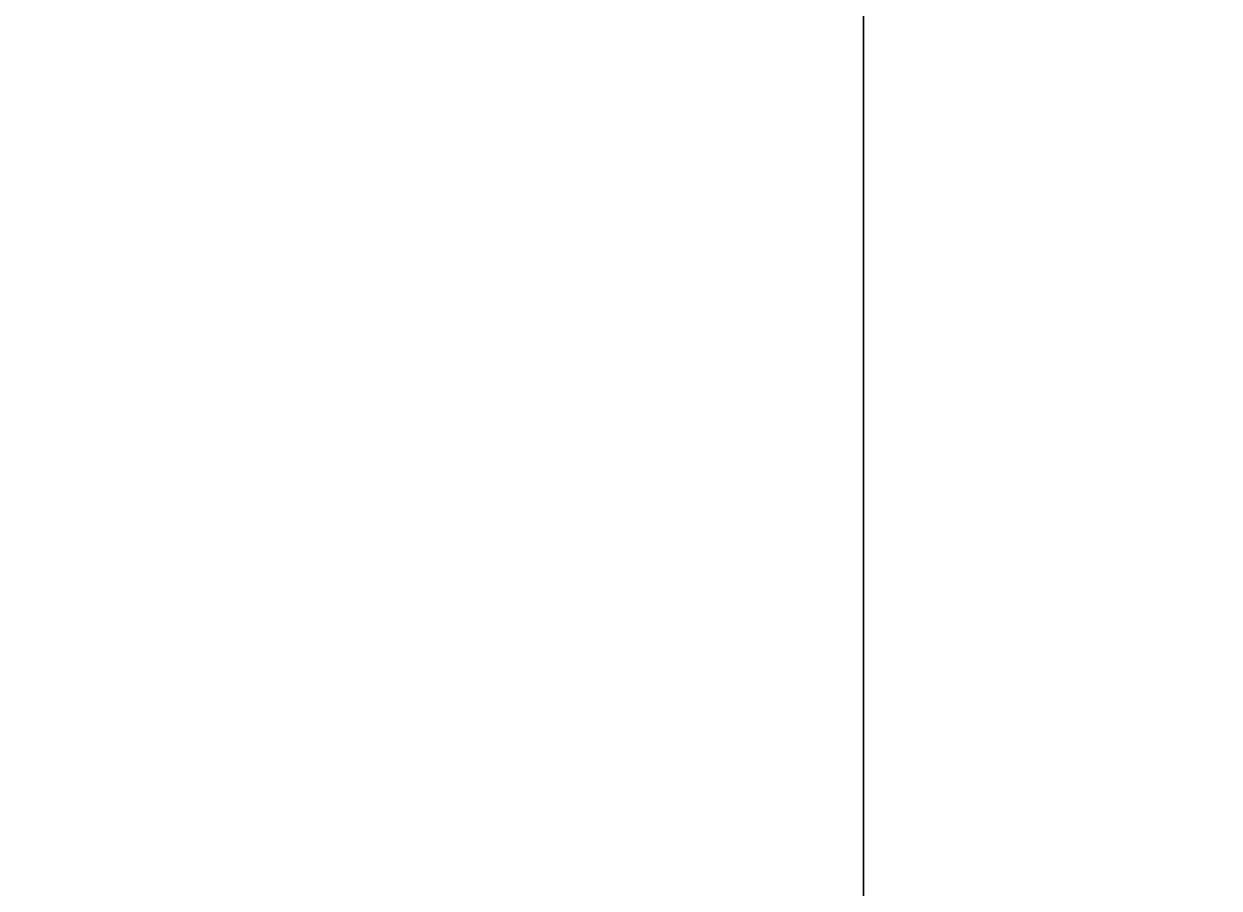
# Model space of a CAD drawing. Extents: x 0 to 3017, y -3657 to 0.
# Drawn here: x 1866.02 to 1873.11, y -2038.38 to -2033.25 of the extents above; entities that cross this region are included whole.
import ezdxf

# ---------------------------------------------------------------- set-up
doc = ezdxf.new("R2010")
doc.units = 0
for name, color, linetype in [('LAYER0', 7, 'CONTINUOUS'), ('LAYER1', 7, 'CONTINUOUS'), ('LAYER132', 7, 'CONTINUOUS'), ('LAYER135', 7, 'CONTINUOUS'), ('LAYER138', 7, 'CONTINUOUS'), ('LAYER139', 7, 'CONTINUOUS'), ('LAYER168', 7, 'CONTINUOUS'), ('LAYER193', 7, 'CONTINUOUS'), ('LAYER218', 7, 'CONTINUOUS'), ('LAYER243', 7, 'CONTINUOUS')]:
    doc.layers.add(name, color=color, linetype=linetype)

msp = doc.modelspace()

# ---------------------------------------------------------------- linework, layer by layer
at = {"layer": 'LAYER0'}
for points, invisible_edges in [([(151, -238), (2997, 0), (1089, -2692), (151, -238)], 7), ([(151, 0, 5), (1089, -2692, 5), (2997, 0, 5), (151, 0, 5)], 3), ([(1089, -2692), (2997, 0), (2997, -2692), (1089, -2692)], 1), ([(2997, 0, 5), (1089, -2692, 5), (2997, -2692, 5), (2997, 0, 5)], 1)]:
    msp.add_3dface(points, dxfattribs=dict(at, invisible_edges=invisible_edges))
at = {"layer": 'LAYER132', "invisible_edges": 1}
for points in [[(1285, -2542, 85), (1909, -1962, 85), (1909, -2542, 85), (1285, -2542, 85)], [(1909, -1962, 85), (1285, -2542, 85), (1285, -1962, 85), (1909, -1962, 85)], [(1285, -1962, 103), (1909, -2542, 103), (1909, -1962, 103), (1285, -1962, 103)], [(1909, -2542, 103), (1285, -1962, 103), (1285, -2542, 103), (1909, -2542, 103)]]:
    msp.add_3dface(points, dxfattribs=at)
at = {"layer": 'LAYER135', "invisible_edges": 1}
for points in [[(1909, -2542, 2554), (1285, -1962, 2554), (1285, -2542, 2554), (1909, -2542, 2554)], [(1285, -1962, 2554), (1909, -2542, 2554), (1909, -1962, 2554), (1285, -1962, 2554)], [(1909, -1962, 2536), (1285, -2542, 2536), (1285, -1962, 2536), (1909, -1962, 2536)], [(1285, -2542, 2536), (1909, -1962, 2536), (1909, -2542, 2536), (1285, -2542, 2536)]]:
    msp.add_3dface(points, dxfattribs=at)
at = {"layer": 'LAYER138', "invisible_edges": 1}
for points in [[(1909, -2517.4, 921), (1285, -1962, 921), (1285, -2517.4, 921), (1909, -2517.4, 921)], [(1285, -1962, 921), (1909, -2517.4, 921), (1909, -1962, 921), (1285, -1962, 921)], [(1909, -1962, 903), (1285, -2517.4, 903), (1285, -1962, 903), (1909, -1962, 903)], [(1285, -2517.4, 903), (1909, -1962, 903), (1909, -2517.4, 903), (1285, -2517.4, 903)]]:
    msp.add_3dface(points, dxfattribs=at)
at = {"layer": 'LAYER139', "invisible_edges": 1}
for points in [[(1909, -2517.4, 1989), (1285, -1962, 1989), (1285, -2517.4, 1989), (1909, -2517.4, 1989)], [(1285, -1962, 1989), (1909, -2517.4, 1989), (1909, -1962, 1989), (1285, -1962, 1989)], [(1909, -1962, 1971), (1285, -2517.4, 1971), (1285, -1962, 1971), (1909, -1962, 1971)], [(1285, -2517.4, 1971), (1909, -1962, 1971), (1909, -2517.4, 1971), (1285, -2517.4, 1971)]]:
    msp.add_3dface(points, dxfattribs=at)
at = {"layer": 'LAYER168', "invisible_edges": 1}
for points in [[(1871, -2022, 106), (1323, -2040, 106), (1323, -2022, 106), (1871, -2022, 106)], [(1323, -2040, 106), (1871, -2022, 106), (1871, -2040, 106), (1323, -2040, 106)], [(1871, -2040, 277.25), (1323, -2022, 277.25), (1323, -2040, 277.25), (1871, -2040, 277.25)], [(1323, -2022, 277.25), (1871, -2040, 277.25), (1871, -2022, 277.25), (1323, -2022, 277.25)], [(1871, -2022, 106), (1871, -2040, 277.25), (1871, -2040, 106), (1871, -2022, 106)], [(1871, -2040, 277.25), (1871, -2022, 106), (1871, -2022, 277.25), (1871, -2040, 277.25)]]:
    msp.add_3dface(points, dxfattribs=at)
at = {"layer": 'LAYER193', "invisible_edges": 1}
for points in [[(1871, -2022, 305.25), (1323, -2040, 305.25), (1323, -2022, 305.25), (1871, -2022, 305.25)], [(1323, -2040, 305.25), (1871, -2022, 305.25), (1871, -2040, 305.25), (1323, -2040, 305.25)], [(1871, -2040, 476.5), (1323, -2022, 476.5), (1323, -2040, 476.5), (1871, -2040, 476.5)], [(1323, -2022, 476.5), (1871, -2040, 476.5), (1871, -2022, 476.5), (1323, -2022, 476.5)], [(1871, -2022, 305.25), (1871, -2040, 476.5), (1871, -2040, 305.25), (1871, -2022, 305.25)], [(1871, -2040, 476.5), (1871, -2022, 305.25), (1871, -2022, 476.5), (1871, -2040, 476.5)]]:
    msp.add_3dface(points, dxfattribs=at)
at = {"layer": 'LAYER218', "invisible_edges": 1}
for points in [[(1871, -2022, 504.5), (1323, -2040, 504.5), (1323, -2022, 504.5), (1871, -2022, 504.5)], [(1323, -2040, 504.5), (1871, -2022, 504.5), (1871, -2040, 504.5), (1323, -2040, 504.5)], [(1871, -2040, 675.75), (1323, -2022, 675.75), (1323, -2040, 675.75), (1871, -2040, 675.75)], [(1323, -2022, 675.75), (1871, -2040, 675.75), (1871, -2022, 675.75), (1323, -2022, 675.75)], [(1871, -2022, 504.5), (1871, -2040, 675.75), (1871, -2040, 504.5), (1871, -2022, 504.5)], [(1871, -2040, 675.75), (1871, -2022, 504.5), (1871, -2022, 675.75), (1871, -2040, 675.75)]]:
    msp.add_3dface(points, dxfattribs=at)
at = {"layer": 'LAYER243', "invisible_edges": 1}
for points in [[(1871, -2022, 703.75), (1323, -2040, 703.75), (1323, -2022, 703.75), (1871, -2022, 703.75)], [(1323, -2040, 703.75), (1871, -2022, 703.75), (1871, -2040, 703.75), (1323, -2040, 703.75)], [(1871, -2040, 875), (1323, -2022, 875), (1323, -2040, 875), (1871, -2040, 875)], [(1323, -2022, 875), (1871, -2040, 875), (1871, -2022, 875), (1323, -2022, 875)], [(1871, -2022, 703.75), (1871, -2040, 875), (1871, -2040, 703.75), (1871, -2022, 703.75)], [(1871, -2040, 875), (1871, -2022, 703.75), (1871, -2022, 875), (1871, -2040, 875)]]:
    msp.add_3dface(points, dxfattribs=at)

# ---------------------------------------------------------------- meshes
at = {"layer": 'LAYER1'}
mesh = msp.add_polymesh((9, 2), dxfattribs=at)
for k, corner in enumerate([(2847, -150, 2606), (301, -150, 2606), (2847, -2542, 2606), (2847, -150, 2606), (939, -2542, 2606), (2847, -2542, 2606), (939, -3507, 2606), (939, -2542, 2606), (150, -3507, 2606), (939, -3507, 2606), (150, -388, 2606), (150, -3507, 2606), (301, -388, 2606), (150, -388, 2606), (301, -150, 2606), (301, -388, 2606), (151, 0, 2606), (151, -238, 2606)]):
    mesh.set_mesh_vertex(divmod(k, 2), corner)

doc.saveas('drawing.dxf')
